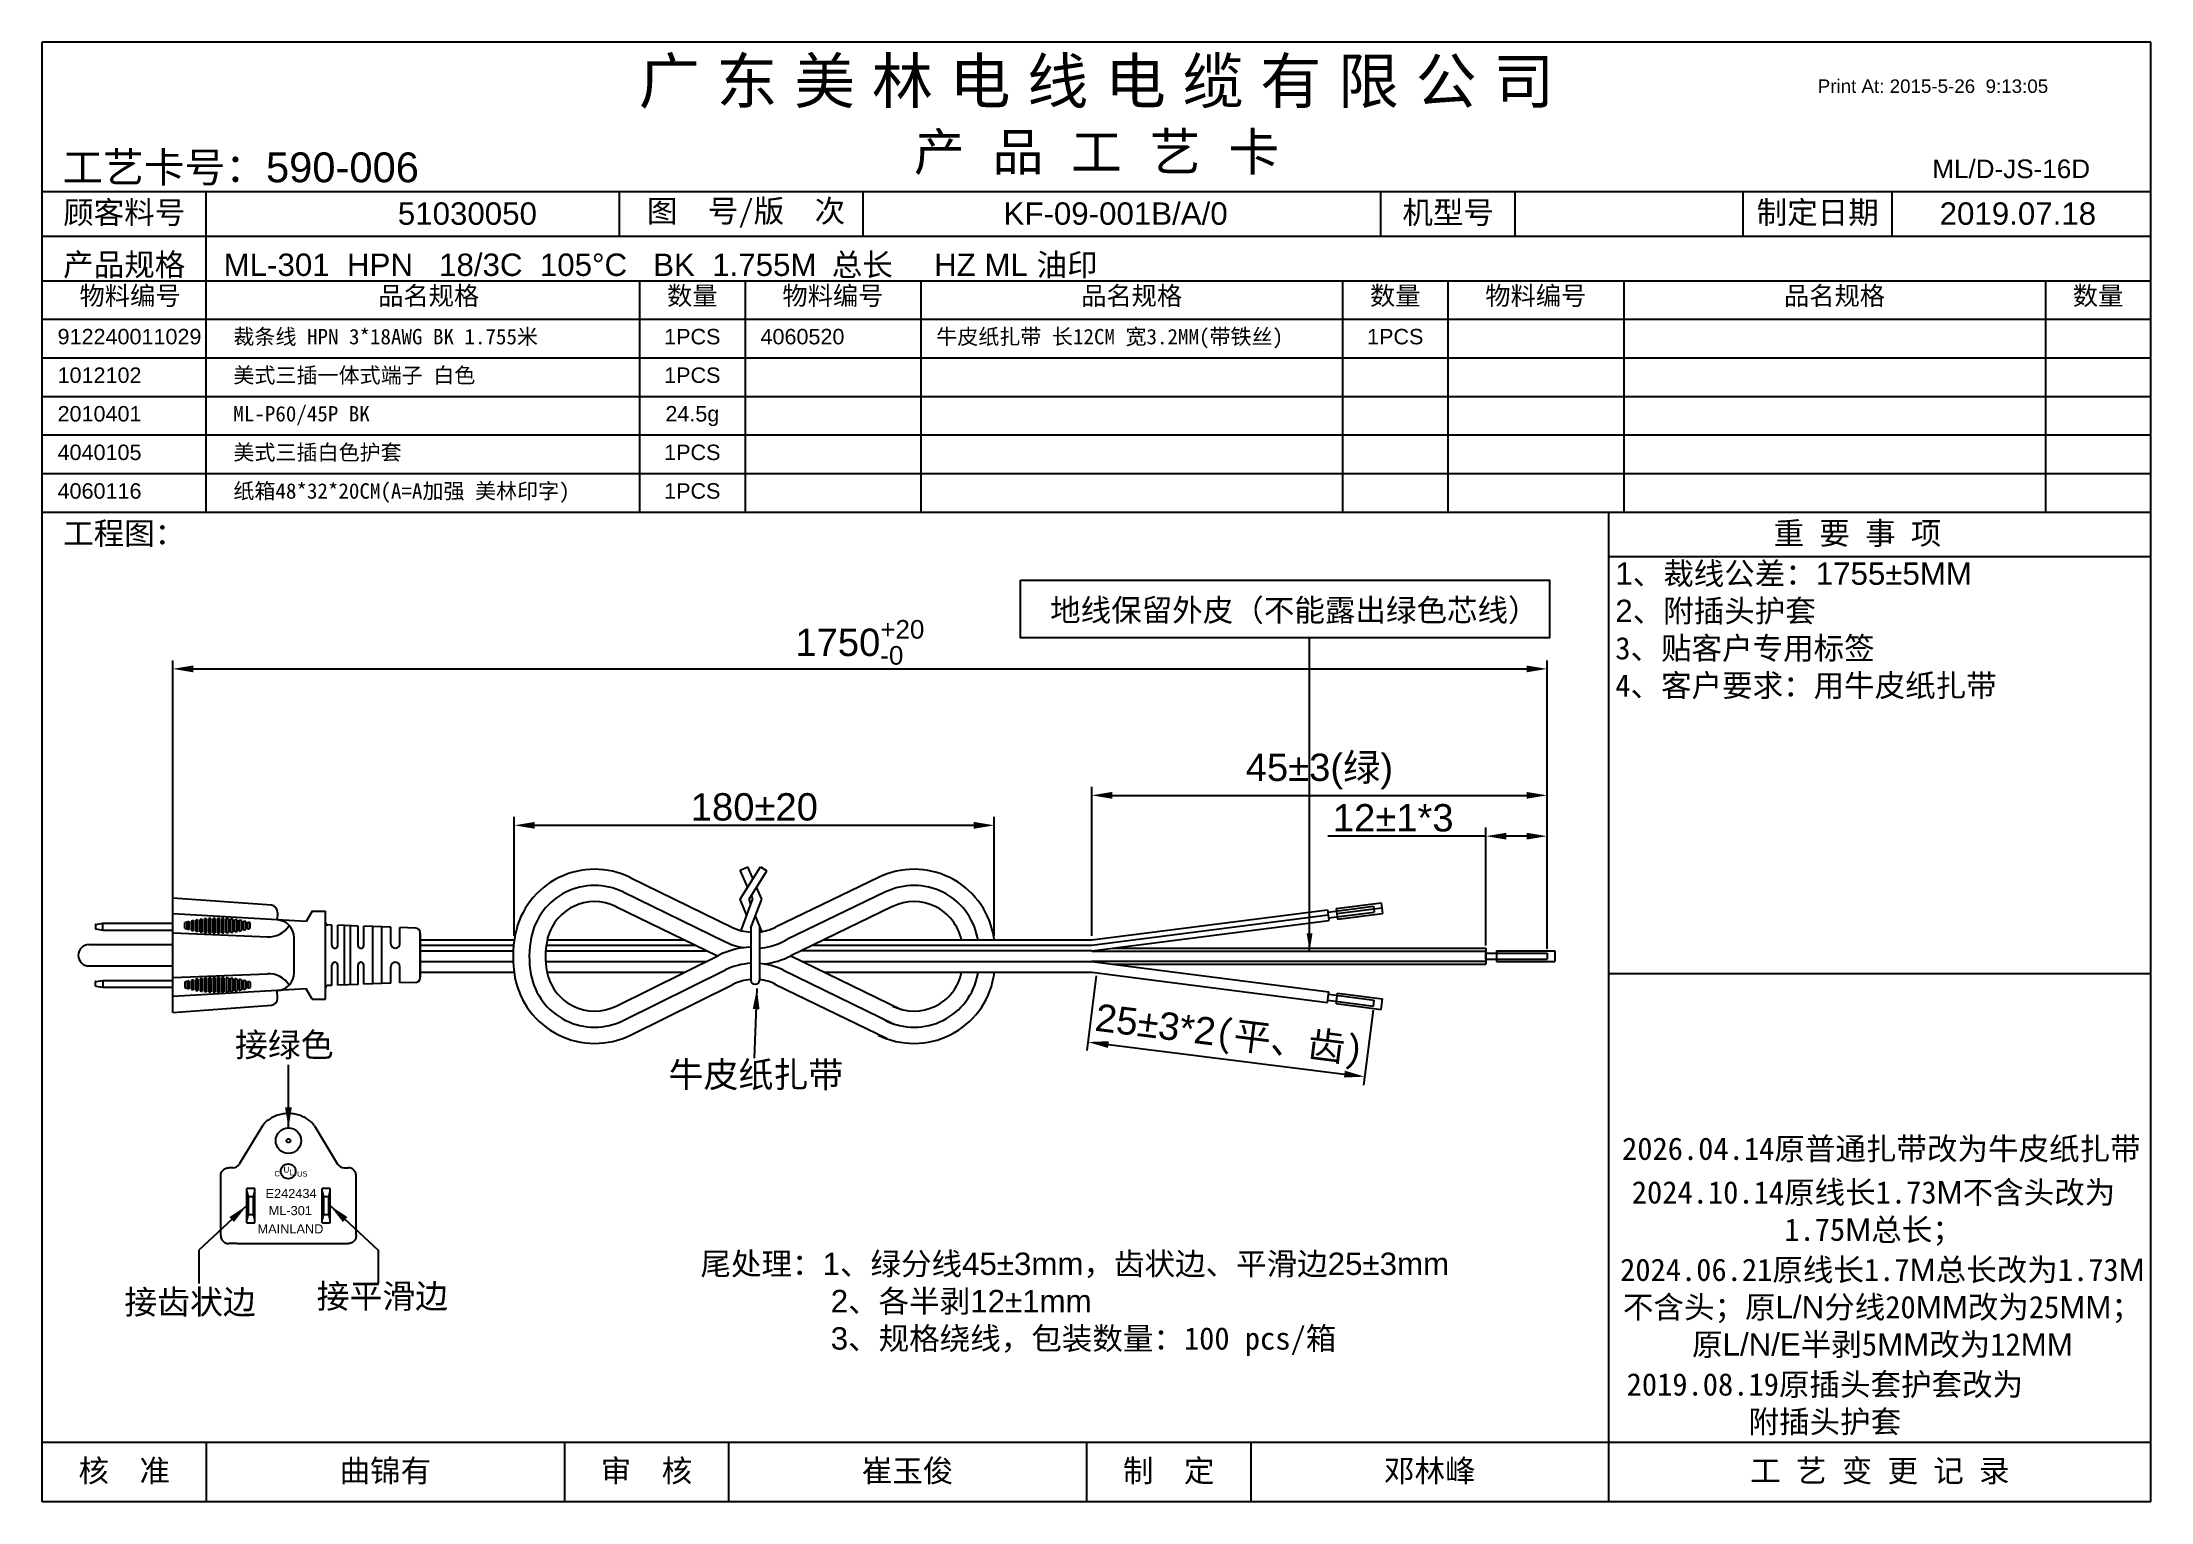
# Paper-space layout '工艺卡' of a CAD drawing. Header units: millimetres. Extents: x 5 to 288, y 6 to 202.
# The model-space entities are those that its viewports show. They can reach past a viewport. Long polylines and large blocks are cut down to what shows.
import ezdxf

# ---------------------------------------------------------------- set-up
doc = ezdxf.new("R2010")
doc.units = ezdxf.units.MM
doc.header["$PDMODE"] = 3
doc.layers.add('MAIN', color=7, linetype='Continuous')
doc.layers.add('实体', color=7, linetype='Continuous', lineweight=25)
doc.styles.add('CHINA', font='txt.shx', dxfattribs={"bigfont": 'chineset.shx'})
doc.styles.get("Standard").update_dxf_attribs({"font": 'ARIAL.TTF'})
doc.dimstyles.new('mainland', dxfattribs={"dimscale": 0.8, "dimtxt": 4, "dimasz": 3, "dimexe": 1.25, "dimexo": 0.625, "dimtad": 1, "dimdec": 3, "dimzin": 9, "dimdsep": 46, "dimtxsty": 'Standard', "dimcen": 2.5, "dimazin": 0, "dimtfac": 1, "dimtdec": 3, "dimtmove": 0, "dimatfit": 3, "dimfxl": 0, "dimarcsym": 0})

# ---------------------------------------------------------------- blocks, each defined once
blk = doc.blocks.new('*D6')
at = {"color": 0, "lineweight": -2}
for p, q in [((147.74, 172.08), (147.74, 204.85)), ((150.14, 203.85), (306.21, 203.85)), ((308.61, 171.08), (308.61, 204.85))]:
    blk.add_line(p, q, dxfattribs=at)
at = {"color": 0}
for points in [[(150.14, 204.25), (150.14, 203.45), (147.74, 203.85)], [(306.21, 204.25), (306.21, 203.45), (308.61, 203.85)]]:
    blk.add_solid(points, dxfattribs=at)
at = {"layer": 'Defpoints', "color": 0}
for p in [(308.61, 203.85), (147.74, 171.58), (308.61, 170.58)]:
    blk.add_point(p, dxfattribs=at)
at = {"color": 0, "insert": (228.17, 206.96), "char_height": 3.2, "attachment_point": 5}
blk.add_mtext('\\A1;1750{\\H0.68x;\\S+20^ -0;}', dxfattribs=at)
blk = doc.blocks.new('*D7')
at = {"color": 0, "lineweight": -2}
for p, q in [((255.31, 172.62), (255.31, 190.05)), ((257.71, 189.05), (306.21, 189.05)), ((308.61, 171.08), (308.61, 190.05))]:
    blk.add_line(p, q, dxfattribs=at)
at = {"color": 0}
for points in [[(257.71, 189.45), (257.71, 188.65), (255.31, 189.05)], [(306.21, 189.45), (306.21, 188.65), (308.61, 189.05)]]:
    blk.add_solid(points, dxfattribs=at)
at = {"layer": 'Defpoints', "color": 0}
for p in [(308.61, 189.05), (255.31, 172.12), (308.61, 170.58)]:
    blk.add_point(p, dxfattribs=at)
at = {"color": 0, "insert": (281.96, 191.85), "char_height": 3.2, "attachment_point": 5}
blk.add_mtext('45%%P3({\\fSimSun|b0|i0|c134|p54;绿})', dxfattribs=at)
blk = doc.blocks.new('*D8')
at = {"color": 0, "lineweight": -2}
for p, q in [((301.45, 171.47), (301.45, 185.27)), ((308.61, 171.08), (308.61, 185.27)), ((301.45, 184.27), (282.93, 184.27)), ((306.21, 184.27), (303.85, 184.27))]:
    blk.add_line(p, q, dxfattribs=at)
at = {"color": 0}
for points in [[(303.85, 184.67), (303.85, 183.87), (301.45, 184.27)], [(306.21, 184.67), (306.21, 183.87), (308.61, 184.27)]]:
    blk.add_solid(points, dxfattribs=at)
at = {"layer": 'Defpoints', "color": 0}
for p in [(308.61, 184.27), (301.45, 170.97), (308.61, 170.58)]:
    blk.add_point(p, dxfattribs=at)
at = {"color": 0, "insert": (290.6, 186.4), "char_height": 3.2, "attachment_point": 5}
blk.add_mtext('12%%P1*3', dxfattribs=at)
blk = doc.blocks.new('*D9')
at = {"color": 0, "lineweight": -2}
for p, q in [((187.72, 172.62), (187.72, 186.54)), ((190.12, 185.54), (241.51, 185.54)), ((243.91, 172.62), (243.91, 186.54))]:
    blk.add_line(p, q, dxfattribs=at)
at = {"color": 0}
for points in [[(190.12, 185.94), (190.12, 185.14), (187.72, 185.54)], [(241.51, 185.94), (241.51, 185.14), (243.91, 185.54)]]:
    blk.add_solid(points, dxfattribs=at)
at = {"layer": 'Defpoints', "color": 0}
for p in [(243.91, 185.54), (187.72, 172.12), (243.91, 172.12)]:
    blk.add_point(p, dxfattribs=at)
at = {"color": 0, "insert": (215.82, 187.68), "char_height": 3.2, "attachment_point": 5}
blk.add_mtext('180%%P20', dxfattribs=at)
blk = doc.blocks.new('*D11')
at = {"color": 0, "lineweight": -2}
for p, q in [((255.85, 167.94), (254.75, 159.18)), ((288.24, 163.89), (287.14, 155.13)), ((257.26, 159.87), (284.89, 156.42))]:
    blk.add_line(p, q, dxfattribs=at)
at = {"color": 0}
for points in [[(257.31, 160.27), (257.21, 159.48), (254.87, 160.17)], [(284.94, 156.82), (284.84, 156.02), (287.27, 156.12)]]:
    blk.add_solid(points, dxfattribs=at)
at = {"layer": 'Defpoints', "color": 0}
for p in [(255.91, 168.44), (288.3, 164.39), (287.27, 156.12)]:
    blk.add_point(p, dxfattribs=at)
at = {"color": 0, "insert": (271.39, 160.72), "char_height": 3.2, "attachment_point": 5, "rotation": 352.8757}
blk.add_mtext('25%%P3*2{\\fSimSun|b0|i0|c134|p54;(平、齿)}', dxfattribs=at)

msp = doc.modelspace()

# ---------------------------------------------------------------- linework, layer by layer
at = {"color": 7}
for p, q in [((214.1575, 180.2854), (215.0606, 180.671)), ((216.5529, 180.671), (217.2856, 180.2134))]:
    msp.add_line(p, q, dxfattribs=at)
at = {"color": 7, "linetype": 'Continuous'}
for p, q in [((215.0492, 178.2768), (214.1575, 180.2854)), ((214.1728, 176.8815), (216.5529, 180.671)), ((215.6645, 179.2566), (215.0606, 180.671)), ((215.2046, 176.8815), (217.2856, 180.2134)), ((216.6787, 176.8815), (216.0801, 178.2833)), ((214.935, 174.9706), (214.1728, 176.8815)), ((214.2969, 173.2133), (215.6469, 176.9306)), ((215.4244, 176.3181), (215.2046, 176.8815)), ((215.4121, 173.5259), (216.6787, 176.8815)), ((215.6469, 176.9306), (215.4759, 177.3157)), ((216.6827, 173.0929), (215.9539, 174.9611)), ((216.4157, 173.7773), (216.4157, 167.4288))]:
    msp.add_line(p, q, dxfattribs=at)
for p, q in [((200.4491, 177.737), (212.4491, 171.8898)), ((201.2793, 179.4408), (213.2793, 173.5937)), ((230.3612, 179.4437), (218.2885, 173.6074)), ((231.1855, 177.737), (219.6424, 172.1624)), ((147.7392, 163.6452), (147.7392, 177.0183)), ((159.2836, 176.1796), (147.7392, 177.0183)), ((160.0149, 175.3468), (159.965, 174.4757)), ((164.0607, 175.4914), (163.3763, 174.2805)), ((164.0607, 175.4914), (165.6402, 175.4914)), ((165.6402, 165.172), (165.6402, 175.4914)), ((199.6189, 176.0332), (211.4914, 170.2481)), ((232.0097, 176.0303), (220.0914, 170.2744)), ((255.3084, 172.118), (282.8962, 175.6575)), ((282.8962, 175.6575), (283.0556, 174.4155)), ((282.9318, 175.38), (288.3011, 176.0689)), ((283.02, 174.6929), (288.3892, 175.3818)), ((283.9345, 175.7907), (289.1787, 176.4635)), ((283.9345, 175.7907), (284.0938, 174.5487)), ((284.0087, 175.2123), (289.2529, 175.8852)), ((288.3011, 176.0689), (288.3892, 175.3818)), ((289.1787, 176.4635), (289.338, 175.2215)), ((138.6834, 173.8928), (138.6834, 173.4572)), ((138.7284, 173.9449), (139.5785, 174.0699)), ((138.7284, 173.4051), (139.5785, 173.2801)), ((139.5785, 174.0699), (147.7392, 174.0699)), ((139.5785, 173.2801), (139.5785, 174.0699)), ((139.5785, 173.2801), (147.7392, 173.2801)), ((163.3763, 174.2805), (147.7392, 175.1755)), ((147.7392, 172.9366), (158.8878, 172.4945)), ((166.3773, 173.8593), (165.8941, 173.8765)), ((166.3773, 171.49), (166.3773, 173.8593)), ((169.431, 173.7502), (167.0618, 173.8348)), ((167.0618, 171.49), (167.0618, 173.8348)), ((167.8515, 166.8568), (167.8515, 173.8066)), ((168.536, 166.8813), (168.536, 173.7822)), ((169.431, 171.49), (169.431, 173.7502)), ((173.2745, 173.613), (170.1155, 173.7258)), ((170.1155, 171.49), (170.1155, 173.7258)), ((171.1685, 166.9753), (171.1685, 173.6882)), ((172.2215, 167.0129), (172.2215, 173.6506)), ((173.2745, 171.6743), (173.2745, 173.613)), ((176.189, 173.5089), (174.3275, 173.5753)), ((174.3275, 171.6743), (174.3275, 173.5753)), ((176.6967, 167.6808), (176.6967, 172.9827)), ((255.3084, 171.5301), (282.9704, 175.0791)), ((255.3084, 170.8555), (283.0556, 174.4155)), ((284.0938, 174.5487), (289.338, 175.2215)), ((137.9331, 171.5822), (147.7392, 171.5822)), ((161.9547, 168.2905), (161.9547, 172.3729)), ((176.6967, 168.5455), (176.6967, 172.118)), ((176.6967, 172.118), (187.7204, 172.118)), ((176.6967, 171.5301), (187.6468, 171.5301)), ((176.6967, 170.8555), (187.595, 170.8555)), ((191.3926, 170.8555), (210.2448, 170.8555)), ((191.4654, 171.5301), (192.8762, 171.5301)), ((191.4654, 171.5301), (208.8604, 171.5301)), ((191.5695, 172.118), (207.6539, 172.118)), ((195.904, 171.5301), (208.8604, 171.5301)), ((199.6379, 164.3898), (211.6185, 170.3109)), ((219.1289, 171.9086), (219.6424, 172.1624)), ((222.6915, 171.5301), (255.3084, 171.5301)), ((222.6915, 171.5301), (235.1371, 171.5301)), ((223.9088, 172.118), (255.3084, 172.118)), ((255.3084, 170.8267), (301.4453, 170.8267)), ((257.7616, 171.1703), (301.4453, 171.1703)), ((301.4453, 171.1703), (301.4453, 169.2886)), ((301.4453, 170.8267), (301.4453, 169.6322)), ((301.4453, 170.5758), (308.6059, 170.5758)), ((301.4453, 169.8831), (301.4453, 170.5758)), ((302.6846, 170.8555), (302.6846, 169.6033)), ((302.6846, 170.8555), (309.5265, 170.8555)), ((308.6059, 170.5758), (308.6059, 169.8831)), ((309.5265, 170.8555), (309.5265, 169.6033)), ((137.9331, 169.0813), (147.7392, 169.0813)), ((147.7392, 167.7269), (158.8878, 168.1689)), ((166.3773, 166.8042), (166.3773, 169.1734)), ((167.0618, 166.8286), (167.0618, 169.1734)), ((169.431, 166.9132), (169.431, 169.1734)), ((170.1155, 166.9377), (170.1155, 169.1734)), ((173.2745, 167.0505), (173.2745, 168.9892)), ((174.3275, 167.0881), (174.3275, 168.9892)), ((176.6967, 169.5931), (187.5908, 169.5931)), ((187.7075, 168.3306), (176.6967, 168.3306)), ((191.3867, 169.5931), (210.166, 169.5931)), ((207.6116, 168.3306), (191.5515, 168.3306)), ((200.4776, 162.6907), (212.4583, 168.6118)), ((219.1381, 168.6305), (232.1856, 162.273)), ((220.0914, 170.2744), (233.0158, 163.9768)), ((221.4897, 169.5931), (255.3084, 169.5931)), ((255.3084, 168.3306), (224.0806, 168.3306)), ((255.3084, 169.6322), (301.4453, 169.6322)), ((255.3084, 169.6033), (283.0556, 166.0434)), ((255.3084, 168.3409), (282.8962, 164.8014)), ((257.7616, 169.2886), (301.4453, 169.2886)), ((301.4453, 169.8831), (308.6059, 169.8831)), ((302.6846, 169.6033), (309.5265, 169.6033)), ((138.6834, 166.7707), (138.6834, 167.2062)), ((138.7284, 167.2583), (139.5785, 167.3833)), ((138.7284, 166.7186), (139.5785, 166.5936)), ((139.5785, 167.3833), (147.7392, 167.3833)), ((139.5785, 167.3833), (139.5785, 166.5936)), ((139.5785, 166.5936), (147.7392, 166.5936)), ((163.3763, 166.383), (147.7392, 165.4879)), ((160.0149, 165.3167), (159.965, 166.1877)), ((164.0607, 165.172), (163.3763, 166.383)), ((166.3773, 166.8042), (165.8941, 166.7869)), ((169.431, 166.9132), (167.0618, 166.8286)), ((173.2745, 167.0505), (170.1155, 166.9377)), ((176.189, 167.1546), (174.3275, 167.0881)), ((201.3174, 160.9916), (213.298, 166.9127)), ((218.3079, 166.9267), (231.3554, 160.5691)), ((282.8962, 164.8014), (283.0556, 166.0434)), ((283.02, 165.7659), (288.3892, 165.0771)), ((283.9345, 164.6682), (284.0938, 165.9102)), ((284.0938, 165.9102), (289.338, 165.2374)), ((147.7392, 163.6452), (159.2836, 164.4839)), ((164.0607, 165.172), (165.6402, 165.172)), ((282.9318, 165.0789), (288.3011, 164.39)), ((283.9345, 164.6682), (289.1787, 163.9953)), ((288.3011, 164.39), (288.3892, 165.0771)), ((289.1787, 163.9953), (289.338, 165.2374)), ((158.2545, 150.3735), (155.5262, 145.8843)), ((164.3168, 150.3735), (167.0452, 145.8843)), ((153.3603, 137.5268), (153.3603, 144.5168)), ((154.7665, 145.4614), (154.3134, 145.4653)), ((167.8049, 145.4614), (168.258, 145.4653)), ((169.211, 137.5268), (169.211, 144.5168)), ((157.3574, 143.0176), (156.407, 143.0176)), ((156.407, 139.0259), (156.407, 143.0176)), ((156.407, 142.7008), (156.5654, 142.0672)), ((156.5654, 142.0672), (156.5654, 139.9763)), ((157.199, 142.0672), (156.5654, 142.0672)), ((157.199, 142.0672), (157.3574, 142.7008)), ((157.199, 139.9763), (157.199, 142.0672)), ((157.3574, 139.0259), (157.3574, 143.0176)), ((165.214, 139.0259), (165.214, 143.0176)), ((166.1644, 143.0176), (165.214, 143.0176)), ((165.214, 142.7008), (165.3724, 142.0672)), ((165.3724, 142.0672), (165.3724, 139.9763)), ((166.006, 142.0672), (165.3724, 142.0672)), ((166.006, 142.0672), (166.1644, 142.7008)), ((166.006, 139.9763), (166.006, 142.0672)), ((166.1644, 139.0259), (166.1644, 143.0176)), ((156.5654, 139.9763), (156.407, 139.3427)), ((156.407, 139.0259), (157.3574, 139.0259)), ((156.5654, 139.9763), (157.199, 139.9763)), ((157.3574, 139.3427), (157.199, 139.9763)), ((165.3724, 139.9763), (165.214, 139.3427)), ((165.214, 139.0259), (166.1644, 139.0259)), ((165.3724, 139.9763), (166.006, 139.9763)), ((166.1644, 139.3427), (166.006, 139.9763)), ((155.2665, 136.5866), (154.3134, 136.5782)), ((155.2665, 136.5866), (167.3049, 136.5866)), ((167.3049, 136.5866), (168.258, 136.5782))]:
    msp.add_line(p, q)
at = {"extrusion": (-5.67718e-17, -0.927184, 0.374607)}
for p, q in [((149.1608, 173.4826, -0.7811), (149.1608, 174.1138, 0.7811)), ((149.4152, 173.4038, -0.9762), (149.4152, 174.1926, 0.9762)), ((149.6697, 173.3335, -1.1502), (149.6697, 174.2629, 1.1502)), ((149.9242, 173.2708, -1.3053), (149.9242, 174.3256, 1.3053)), ((150.1787, 173.215, -1.4435), (150.1787, 174.3814, 1.4435)), ((150.4331, 173.1654, -1.5663), (150.4331, 174.431, 1.5663)), ((150.6876, 173.1216, -1.6747), (150.6876, 174.4748, 1.6747)), ((150.9421, 173.0832, -1.7697), (150.9421, 174.5132, 1.7697)), ((151.1966, 173.0499, -1.8521), (151.1966, 174.5465, 1.8521)), ((151.451, 173.0215, -1.9225), (151.451, 174.5749, 1.9225)), ((151.7055, 172.9977, -1.9812), (151.7055, 174.5987, 1.9812)), ((151.96, 172.9785, -2.0288), (151.96, 174.6179, 2.0288)), ((152.2145, 172.9637, -2.0656), (152.2145, 174.6327, 2.0656)), ((152.4689, 172.9531, -2.0917), (152.4689, 174.6433, 2.0917)), ((152.7234, 172.9468, -2.1072), (152.7234, 174.6496, 2.1072)), ((152.9779, 172.9447, -2.1124), (152.9779, 174.6517, 2.1124)), ((153.2324, 172.9468, -2.1072), (153.2324, 174.6496, 2.1072)), ((153.4868, 172.9531, -2.0917), (153.4868, 174.6433, 2.0917)), ((153.7413, 172.9637, -2.0656), (153.7413, 174.6327, 2.0656)), ((153.9958, 172.9785, -2.0288), (153.9958, 174.6179, 2.0288)), ((154.2503, 172.9977, -1.9812), (154.2503, 174.5987, 1.9812)), ((154.5047, 173.0215, -1.9225), (154.5047, 174.5749, 1.9225)), ((154.7592, 173.0499, -1.8521), (154.7592, 174.5465, 1.8521)), ((155.0137, 173.0832, -1.7697), (155.0137, 174.5132, 1.7697)), ((155.2682, 173.1216, -1.6747), (155.2682, 174.4748, 1.6747)), ((155.5226, 173.1654, -1.5663), (155.5226, 174.431, 1.5663)), ((155.7771, 173.215, -1.4435), (155.7771, 174.3814, 1.4435)), ((156.0316, 173.2708, -1.3053), (156.0316, 174.3256, 1.3053)), ((156.2861, 173.3335, -1.1502), (156.2861, 174.2629, 1.1502)), ((156.5405, 173.4038, -0.9762), (156.5405, 174.1926, 0.9762)), ((156.795, 173.4826, -0.7811), (156.795, 174.1138, 0.7811))]:
    msp.add_line(p, q, dxfattribs=at)
at = {"extrusion": (5.67718e-17, 0.927184, 0.374607)}
for p, q in [((149.1608, 167.1808, -0.7811), (149.1608, 166.5497, 0.7811)), ((149.4152, 167.2597, -0.9762), (149.4152, 166.4708, 0.9762)), ((149.6697, 167.33, -1.1502), (149.6697, 166.4006, 1.1502)), ((149.9242, 167.3926, -1.3053), (149.9242, 166.3379, 1.3053)), ((150.1787, 167.4485, -1.4435), (150.1787, 166.282, 1.4435)), ((150.4331, 167.4981, -1.5663), (150.4331, 166.2324, 1.5663)), ((150.6876, 167.5419, -1.6747), (150.6876, 166.1886, 1.6747)), ((150.9421, 167.5803, -1.7697), (150.9421, 166.1502, 1.7697)), ((151.1966, 167.6136, -1.8521), (151.1966, 166.117, 1.8521)), ((151.451, 167.642, -1.9225), (151.451, 166.0885, 1.9225)), ((151.7055, 167.6657, -1.9812), (151.7055, 166.0648, 1.9812)), ((151.96, 167.685, -2.0288), (151.96, 166.0456, 2.0288)), ((152.2145, 167.6998, -2.0656), (152.2145, 166.0307, 2.0656)), ((152.4689, 167.7103, -2.0917), (152.4689, 166.0202, 2.0917)), ((152.7234, 167.7166, -2.1072), (152.7234, 166.0139, 2.1072)), ((152.9779, 167.7187, -2.1124), (152.9779, 166.0118, 2.1124)), ((153.2324, 167.7166, -2.1072), (153.2324, 166.0139, 2.1072)), ((153.4868, 167.7103, -2.0917), (153.4868, 166.0202, 2.0917)), ((153.7413, 167.6998, -2.0656), (153.7413, 166.0307, 2.0656)), ((153.9958, 167.685, -2.0288), (153.9958, 166.0456, 2.0288)), ((154.2503, 167.6657, -1.9812), (154.2503, 166.0648, 1.9812)), ((154.5047, 167.642, -1.9225), (154.5047, 166.0885, 1.9225)), ((154.7592, 167.6136, -1.8521), (154.7592, 166.117, 1.8521)), ((155.0137, 167.5803, -1.7697), (155.0137, 166.1502, 1.7697)), ((155.2682, 167.5419, -1.6747), (155.2682, 166.1886, 1.6747)), ((155.5226, 167.4981, -1.5663), (155.5226, 166.2324, 1.5663)), ((155.7771, 167.4485, -1.4435), (155.7771, 166.282, 1.4435)), ((156.0316, 167.3926, -1.3053), (156.0316, 166.3379, 1.3053)), ((156.2861, 167.33, -1.1502), (156.2861, 166.4006, 1.1502)), ((156.5405, 167.2597, -0.9762), (156.5405, 166.4708, 0.9762)), ((156.795, 167.1808, -0.7811), (156.795, 166.5497, 0.7811))]:
    msp.add_line(p, q, dxfattribs=at)
for points in [[(191.4654, 171.5301), (195.904, 171.5301)], [(255.3084, 170.8555), (221.2947, 170.8555)], [(235.1371, 171.5301), (240.1692, 171.5301)]]:
    msp.add_lwpolyline(points)
for centre, radius in [((161.2857, 148.625), 1.489), ((161.2857, 148.625), 0.2218), ((161.2553, 145.0417), 0.8692)]:
    msp.add_circle(centre, radius)
for centre, radius, start, end in [((197.1282, 170.9217), 9.4766, 64.02177, 168.635515), ((234.5063, 170.9217), 9.4766, 11.364485, 115.97823), ((197.1282, 170.9217), 7.5813, 64.02177, 168.635515), ((234.5063, 170.9217), 7.5813, 11.364485, 115.97823), ((159.2264, 175.3919), 0.7898, 356.724018, 85.844786), ((197.1282, 170.9217), 5.686, 64.02177, 168.635515), ((234.5063, 170.9217), 5.686, 12.145474, 115.97823), ((138.7361, 173.8928), 0.0527, 98.365886, 180), ((138.7361, 173.4572), 0.0527, 180, 261.634114), ((158.9648, 175.3565), 2.863, 266.999568, 327.517188), ((159.8487, 172.3729), 2.106, 0, 86.724018), ((165.9035, 174.1396), 0.2632, 180, 267.954592), ((176.1702, 172.9827), 0.5265, 0, 87.954592), ((200.8199, 170.1797), 13.2421, 168.635515, 190.596925), ((215.7699, 178.7051), 5.686, 244.02177, 266.392579), ((215.7699, 178.7051), 5.686, 276.521868, 296.299652), ((230.8147, 170.1797), 13.2421, 8.416788, 11.364485), ((137.9331, 170.3317), 1.2504, 90, 270), ((166.7195, 171.49), 0.3422, 180, 0), ((169.7732, 171.49), 0.3422, 180, 0), ((173.801, 171.6743), 0.5265, 180, 0), ((200.8199, 170.1797), 11.3468, 168.635515, 190.596925), ((200.8199, 170.1797), 9.4515, 168.635515, 190.596925), ((215.8173, 161.8152), 9.4766, 92.450201, 116.299652), ((215.7699, 178.7051), 7.5813, 244.02177, 261.157525), ((215.7699, 178.7051), 7.5813, 274.660359, 296.299652), ((230.8147, 170.1797), 11.3468, 9.835642, 11.364485), ((158.9648, 165.307), 2.863, 32.482812, 93.000432), ((159.8487, 168.2905), 2.106, 273.275982, 0), ((166.7195, 169.1734), 0.3422, 0, 180), ((169.7732, 169.1734), 0.3422, 0, 180), ((173.801, 168.9892), 0.5265, 0, 180), ((197.1186, 169.4872), 7.5813, 190.596925, 296.299652), ((197.1186, 169.4872), 5.686, 190.596925, 296.299652), ((215.8173, 161.8152), 7.5813, 93.063277, 116.299652), ((215.8173, 161.8152), 7.5813, 64.02177, 85.698778), ((215.7699, 178.7051), 9.4766, 277.352526, 297.151873), ((234.5159, 169.4872), 7.5813, 243.700348, 349.403075), ((234.5159, 169.4872), 5.686, 243.700348, 348.262897), ((230.8147, 170.1797), 11.3468, 349.403075, 350.621026), ((230.8147, 170.1797), 13.2421, 349.403075, 351.973036), ((138.7361, 167.2062), 0.0527, 98.365886, 180), ((138.7361, 166.7707), 0.0527, 180, 261.634114), ((165.9035, 166.5238), 0.2632, 92.045408, 180), ((176.1702, 167.6808), 0.5265, 272.045408, 0), ((197.1186, 169.4872), 9.4766, 190.596925, 296.299652), ((215.8173, 161.8152), 5.686, 94.085886, 116.299652), ((215.8173, 161.8152), 5.686, 64.02177, 83.958402), ((234.5159, 169.4872), 9.4766, 243.700348, 349.403075), ((159.2264, 165.2716), 0.7898, 274.155214, 3.275982), ((154.7742, 146.3413), 0.88, 269.498559, 328.710324), ((167.7972, 146.3413), 0.88, 211.289676, 270.501441)]:
    msp.add_arc(centre, radius, start, end)
at = {"extrusion": (-5.67718e-17, -0.927184, 0.374607)}
for centre, start, end in [((152.9779, 61.5928, -161.1429), 124.834794, 131.230577), ((152.9779, 68.6191, -161.1429), 228.769423, 235.165206), ((152.9779, 61.5928, -161.1429), 118.903335, 121.821369), ((152.9779, 68.6191, -161.1429), 238.178631, 241.096665), ((152.9779, 61.5928, -161.1429), 113.294326, 116.065218), ((152.9779, 68.6191, -161.1429), 243.934782, 246.705674), ((152.9779, 61.5928, -161.1429), 107.913195, 110.580017), ((152.9779, 68.6191, -161.1429), 249.419983, 252.086805), ((152.9779, 61.5928, -161.1429), 102.691235, 105.285941), ((152.9779, 68.6191, -161.1429), 254.714059, 257.308765), ((152.9779, 61.5928, -161.1429), 97.574671, 100.122747), ((152.9779, 68.6191, -161.1429), 259.877253, 262.425329), ((152.9779, 61.5928, -161.1429), 92.518353, 95.041587), ((152.9779, 68.6191, -161.1429), 264.958413, 267.481647), ((152.9779, 61.5928, -161.1429), 87.481647, 90), ((152.9779, 68.6191, -161.1429), 270, 272.518353), ((152.9779, 61.5928, -161.1429), 82.425329, 84.958413), ((152.9779, 68.6191, -161.1429), 275.041587, 277.574671), ((152.9779, 61.5928, -161.1429), 77.308765, 79.877253), ((152.9779, 68.6191, -161.1429), 280.122747, 282.691235), ((152.9779, 61.5928, -161.1429), 72.086805, 74.714059), ((152.9779, 68.6191, -161.1429), 285.285941, 287.913195), ((152.9779, 61.5928, -161.1429), 66.705674, 69.419983), ((152.9779, 68.6191, -161.1429), 290.580017, 293.294326), ((152.9779, 61.5928, -161.1429), 61.096665, 63.934782), ((152.9779, 68.6191, -161.1429), 296.065218, 298.903335), ((152.9779, 61.5928, -161.1429), 55.165206, 58.178631), ((152.9779, 68.6191, -161.1429), 301.821369, 304.834794), ((152.9779, 61.5928, -161.1429), 48.769423, 52.03707), ((152.9779, 68.6191, -161.1429), 307.96293, 311.230577)]:
    msp.add_arc(centre, 5.7915, start, end, dxfattribs=at)
at = {"extrusion": (5.67718e-17, 0.927184, 0.374607)}
for centre, start, end in [((-152.9779, -58.9957, 154.7148), 304.834794, 311.230577), ((-152.9779, -66.022, 154.7148), 48.769423, 55.165206), ((-152.9779, -58.9957, 154.7148), 298.903335, 301.821369), ((-152.9779, -66.022, 154.7148), 58.178631, 61.096665), ((-152.9779, -58.9957, 154.7148), 293.294326, 296.065218), ((-152.9779, -66.022, 154.7148), 63.934782, 66.705674), ((-152.9779, -58.9957, 154.7148), 287.913195, 290.580017), ((-152.9779, -66.022, 154.7148), 69.419983, 72.086805), ((-152.9779, -58.9957, 154.7148), 282.691235, 285.285941), ((-152.9779, -66.022, 154.7148), 74.714059, 77.308765), ((-152.9779, -58.9957, 154.7148), 277.574671, 280.122747), ((-152.9779, -66.022, 154.7148), 79.877253, 82.425329), ((-152.9779, -58.9957, 154.7148), 272.518353, 275.041587), ((-152.9779, -66.022, 154.7148), 84.958413, 87.481647), ((-152.9779, -58.9957, 154.7148), 267.481647, 270), ((-152.9779, -66.022, 154.7148), 90, 92.518353), ((-152.9779, -58.9957, 154.7148), 262.425329, 264.958413), ((-152.9779, -66.022, 154.7148), 95.041587, 97.574671), ((-152.9779, -58.9957, 154.7148), 257.308765, 259.877253), ((-152.9779, -66.022, 154.7148), 100.122747, 102.691235), ((-152.9779, -58.9957, 154.7148), 252.086805, 254.714059), ((-152.9779, -66.022, 154.7148), 105.285941, 107.913195), ((-152.9779, -58.9957, 154.7148), 246.705674, 249.419983), ((-152.9779, -66.022, 154.7148), 110.580017, 113.294326), ((-152.9779, -58.9957, 154.7148), 241.096665, 243.934782), ((-152.9779, -66.022, 154.7148), 116.065218, 118.903335), ((-152.9779, -58.9957, 154.7148), 235.165206, 238.178631), ((-152.9779, -66.022, 154.7148), 121.821369, 124.834794), ((-152.9779, -58.9957, 154.7148), 228.769423, 232.03707), ((-152.9779, -66.022, 154.7148), 127.96293, 131.230577)]:
    msp.add_arc(centre, 5.7915, start, end, dxfattribs=at)
for points, start_tangent, end_tangent in [([(158.6511, 150.8374), (158.5029, 150.6976), (158.3697, 150.5419), (158.2545, 150.3735)], (-0.76344225, -0.64587609), (-0.51936514, -0.85455243)), ([(163.9203, 150.8374), (163.4045, 151.2089), (162.8367, 151.4961), (162.2315, 151.6915), (161.6035, 151.7903), (160.9678, 151.7903), (160.3397, 151.6914), (159.7346, 151.4961), (159.1669, 151.2089), (158.6511, 150.8374)], (-0.76344225, 0.64587609), (-0.76344225, -0.64587609)), ([(164.3168, 150.3735), (164.2017, 150.5419), (164.0685, 150.6976), (163.9203, 150.8374)], (-0.51936514, 0.85455243), (-0.76344225, 0.64587609)), ([(153.3603, 144.5168), (153.3845, 144.7304), (153.4553, 144.9324), (153.5691, 145.1126), (153.7199, 145.2623), (153.9003, 145.3744), (154.1014, 145.4432), (154.3134, 145.4653)], (0, 1), (0.9999617, -0.00875168)), ([(169.211, 144.5168), (169.1869, 144.7304), (169.116, 144.9324), (169.0023, 145.1126), (168.8515, 145.2623), (168.6711, 145.3744), (168.47, 145.4432), (168.258, 145.4653)], (0, 1), (-0.9999617, -0.00875168)), ([(153.3603, 137.5268), (153.3845, 137.3131), (153.4553, 137.1112), (153.5691, 136.931), (153.7199, 136.7812), (153.9003, 136.6692), (154.1014, 136.6004), (154.3134, 136.5782)], (0, -1), (0.9999617, 0.00875168)), ([(169.211, 137.5268), (169.1869, 137.3131), (169.116, 137.1112), (169.0023, 136.931), (168.8515, 136.7812), (168.6711, 136.6692), (168.47, 136.6004), (168.258, 136.5782)], (0, -1), (-0.9999617, 0.00875168))]:
    msp.add_spline(points, degree=3, dxfattribs=dict(start_tangent=start_tangent, end_tangent=end_tangent))
at = {"layer": 'MAIN'}
msp.add_arc((215.9139, 167.4288), 0.5018, 180, 0, dxfattribs=at)
at = {"layer": '实体'}
for p, q in [((176.6967, 172.8949), (176.6967, 167.7685)), ((176.6967, 172.8862), (176.6967, 167.7773)), ((215.4121, 173.5259), (215.4121, 167.4288))]:
    msp.add_line(p, q, dxfattribs=at)

# ---------------------------------------------------------------- texts
at = {"attachment_point": 1}
for s, insert, char_height, width in [('{\\fSimSun|b0|i0|c134|p54;接绿色}', (155.0344, 161.2651), 2.8182, 15.646671), ('{\\fSimSun|b0|i0|c134|p54;牛皮纸扎带}', (205.7769, 157.8655), 3, 26.891297), ('{\\fSimSun|b0|i0|c134|p54;接齿状边}', (142.0775, 131.149), 2.8182, 23.153973), ('{\\fSimSun|b0|i0|c134|p54;接平滑边}', (164.5874, 131.8339), 2.8182, 28.253573)]:
    msp.add_mtext(s, dxfattribs=dict(at, insert=insert, char_height=char_height, width=width))
at = {"attachment_point": 1, "style": 'CHINA'}
for s, insert, char_height, width in [('{\\fArial|b0|i0|c0|p34;C}', (159.6495, 145.0688), 0.628256, 6.916211), ('{\\fArial|b0|i0|c0|p34;U}', (160.7004, 145.5752), 0.686798, 7.560683), ('{\\fArial|b0|i0|c0|p34;L}', (161.4272, 145.2613), 0.686798, 7.560683), ('{\\fArial|b0|i0|c0|p34;US}', (162.2966, 145.0495), 0.628256, 6.916211), ('{\\fArial|b0|i0|c0|p34;E242434}', (158.6007, 142.9762), 1.069147, 7.101378), ('{\\fArial|b0|i0|c0|p34;ML-301}', (158.9697, 140.9764), 1.069147, 7.101378), ('{\\fArial|b0|i0|c0|p34;MAINLAND}', (157.6615, 138.8315), 1.069147, 7.101378)]:
    msp.add_mtext(s, dxfattribs=dict(at, insert=insert, char_height=char_height, width=width))

# ---------------------------------------------------------------- dimensions: what is measured, and where the dimension line sits
for base, p1, text, picture, middle in [((308.6059, 203.8458), (147.7392, 171.5822), '\\A1;1750{\\H0.68x;\\S+20^ -0;}', '*D6', (228.1725, 203.8458)), ((308.6059, 189.0521), (255.3084, 172.118), '45%%P3({\\fSimSun|b0|i0|c134|p54;绿})', '*D7', (281.9571, 189.0521)), ((308.6059, 184.2695), (301.4453, 170.9703), '12%%P1*3', '*D8', (290.5999, 184.2695))]:
    dim = msp.add_linear_dim(base=base, p1=p1, p2=(308.6059, 170.5758), text=text, dimstyle='mainland')
    dim.commit()
    dim.dimension.update_dxf_attribs({"geometry": picture, "text_midpoint": middle, "dimtype": 160})
dim = msp.add_linear_dim(base=(243.9142, 185.5413), p1=(187.7204, 172.118), p2=(243.9142, 172.118), text='180%%P20', dimstyle='mainland')
dim.commit()
dim.dimension.update_dxf_attribs({"geometry": '*D9', "text_midpoint": (215.8173, 187.6751)})
dim = msp.add_linear_dim(base=(287.2677, 156.1217), p1=(255.9083, 168.4387), p2=(288.3011, 164.39), angle=352.875716, text='25%%P3*2{\\fSimSun|b0|i0|c134|p54;(平、齿)}', dimstyle='mainland')
dim.commit()
dim.dimension.update_dxf_attribs({"geometry": '*D11', "text_midpoint": (271.0712, 158.1461), "dimtype": 161})

# ---------------------------------------------------------------- leaders
for points in [[(216.1262, 166.4224), (215.7869, 158.2891)], [(161.2857, 150.1139), (161.2857, 157.4854)], [(156.407, 141.0218), (150.7885, 135.8235), (150.7885, 131.9187)], [(166.1644, 141.0218), (171.7829, 135.8235), (171.7829, 131.9187)]]:
    msp.add_leader(points, dimstyle='mainland', override={"dimgap": 0.625, "dimtad": 0})

psp = doc.layouts.new('工艺卡')

# ---------------------------------------------------------------- linework, layer by layer
for p, q in [((287.55, 202.09), (4.9, 202.09)), ((4.9, 6.42), (4.9, 202.09)), ((287.55, 6.42), (287.55, 202.09)), ((4.9, 182.09), (287.55, 182.09)), ((26.9, 139.09), (26.9, 182.09)), ((82.3, 176.09), (82.3, 182.09)), ((114.9, 182.09), (114.9, 176.09)), ((184.36, 176.09), (184.36, 182.09)), ((184.36, 176.09), (184.36, 182.09)), ((202.36, 176.09), (202.36, 182.09)), ((232.9, 176.09), (232.9, 182.09)), ((252.9, 176.09), (252.9, 182.09)), ((4.9, 176.09), (287.55, 176.09)), ((4.9, 170.11), (287.55, 170.11)), ((84.99, 170.11), (84.99, 139.09)), ((99.12, 170.11), (99.12, 139.09)), ((122.67, 170.11), (122.67, 139.09)), ((179.2, 170.11), (179.2, 139.09)), ((193.33, 170.11), (193.33, 139.09)), ((216.89, 170.11), (216.89, 139.09)), ((273.42, 170.11), (273.42, 139.09)), ((4.9, 164.94), (287.55, 164.94)), ((4.9, 159.77), (287.55, 159.77)), ((4.9, 154.6), (287.55, 154.6)), ((4.9, 149.43), (287.55, 149.43)), ((4.9, 144.26), (287.55, 144.26)), ((4.9, 139.09), (287.55, 139.09)), ((4.9, 139.09), (287.55, 139.09)), ((214.9, 6.42), (214.9, 139.09)), ((287.55, 133.09), (214.9, 133.09)), ((214.9, 77.26), (287.55, 77.26)), ((4.9, 14.42), (287.55, 14.42)), ((26.9, 14.42), (26.9, 6.42)), ((74.9, 14.42), (74.9, 6.42)), ((96.9, 14.42), (96.9, 6.42)), ((144.9, 14.42), (144.9, 6.42)), ((166.9, 14.42), (166.9, 6.42)), ((287.55, 6.42), (4.9, 6.42))]:
    psp.add_line(p, q)
at = {"color": 1}
psp.add_lwpolyline([(136.05, 129.97), (206.93, 129.97), (206.93, 122.23), (136.05, 122.23)], close=True, dxfattribs=at)

# ---------------------------------------------------------------- texts
for s, insert, char_height, width, attachment_point in [('{\\fLiSu|b0|i0|c134|p49;广 东 美 林 电 线 电 缆 有 限 公 司\\P\\H0.8333x;产  品  工  艺  卡\\fArial|b0|i0|c0|p34;}', (146.23, 192.09), 6, 282.6452, 5), ('{\\fArial|b0|i0|c0|p34;Print At: 2015-5-26  9:13:05}', (242.9, 197.09), 1.8, 39, 1), ('{\\fSimSun|b0|i0|c134|p54; 工艺卡号：}590-006', (4.9, 185.09), 4, 82, 4), ('{\\fSimSun|b0|i0|c134|p54;    \\H0.9333x;   \\fArial|b0|i0|c0|p34;\\H0.8929x;ML/D-JS-16D}', (244.38, 185.09), 3, 54.6452, 4), ('{\\fSimSun|b0|i0|c134|p54;顾客料号}', (15.9, 179.09), 3, 22, 5), ('{\\fSimSun|b0|i0|c134|p54;图  号/版  次}', (99.25, 179.09), 3, 42.75, 5), ('{\\fSimSun|b0|i0|c134|p54;机型号}', (193.36, 179.09), 3, 18, 5), ('{\\fSimSun|b0|i0|c134|p54;制定日期}', (242.9, 179.09), 3, 20, 5), ('{\\H1.25x;51030050}', (61.9, 179.09), 2.4, 97.1093, 5), ('KF-09-001B/A/0', (148.79, 179.09), 3, 70, 5), ('2019.07.18', (269.73, 179.09), 3, 33.6452, 5), ('{\\fSimSun|b0|i0|c134|p54;产品规格}', (15.9, 172.09), 3, 22, 5), ('  ML-301  HPN   18/3C  105%%dC   BK  1.755M{\\fSimSun|b0|i0|c134|p54; 总长 }   HZ ML {\\fSimSun|b0|i0|c134|p2;油印}', (26.9, 172.09), 3, 260.6452, 4), ('\\F宋体;物料编号', (16.68, 169.34), 2.482, 23.5538, 2), ('\\F宋体;品名规格', (56.72, 169.34), 2.482, 56.529, 2), ('\\F宋体;数量', (92.05, 169.34), 2.482, 14.1323, 2), ('\\F宋体;物料编号', (110.9, 169.34), 2.482, 23.5538, 2), ('\\F宋体;品名规格', (150.94, 169.34), 2.482, 56.529, 2), ('\\F宋体;数量', (186.27, 169.34), 2.482, 14.1323, 2), ('\\F宋体;物料编号', (205.11, 169.34), 2.482, 23.5538, 2), ('\\F宋体;品名规格', (245.15, 169.34), 2.482, 56.529, 2), ('\\F宋体;数量', (280.48, 169.34), 2.482, 14.1323, 2), ('{\\fSimSun|b0|i0|c134|p2;裁条线 HPN 3*18AWG BK 1.755米', (30.53, 163.65), 2.0683, 54.529, 1), ('{\\fSimSun|b0|i0|c134|p2;牛皮纸扎带 长12CM 宽3.2MM(带铁丝)', (124.74, 163.65), 2.0683, 54.529, 1), ('{\\fArial|b0|i0|c0|p34;1PCS}', (92.05, 163.65), 2.0683, 14.1323, 2), ('{\\fArial|b0|i0|c0|p34;4060520}', (101.19, 163.65), 2.0683, 21.5538, 1), ('{\\fArial|b0|i0|c0|p34;1PCS}', (186.27, 163.65), 2.0683, 14.1323, 2), ('{\\fArial|b0|i0|c0|p34;1012102}', (6.97, 158.48), 2.0683, 21.5538, 1), ('{\\fSimSun|b0|i0|c134|p2;美式三插一体式端子 白色', (30.53, 158.48), 2.0683, 54.529, 1), ('{\\fArial|b0|i0|c0|p34;1PCS}', (92.05, 158.48), 2.0683, 14.1323, 2), ('{\\fArial|b0|i0|c0|p34;2010401}', (6.97, 153.31), 2.0683, 21.5538, 1), ('{\\fSimSun|b0|i0|c134|p2;ML-P60/45P BK', (30.53, 153.31), 2.0683, 54.529, 1), ('{\\fArial|b0|i0|c0|p34;24.5g}', (92.05, 153.31), 2.0683, 14.1323, 2), ('{\\fArial|b0|i0|c0|p34;4040105}', (6.97, 148.14), 2.0683, 21.5538, 1), ('{\\fSimSun|b0|i0|c134|p2;美式三插白色护套', (30.53, 148.14), 2.0683, 54.529, 1), ('{\\fArial|b0|i0|c0|p34;1PCS}', (92.05, 148.14), 2.0683, 14.1323, 2), ('{\\fArial|b0|i0|c0|p34;4060116}', (6.97, 142.96), 2.0683, 21.5538, 1), ('{\\fSimSun|b0|i0|c134|p2;纸箱48*32*20CM(A=A加强 美林印字)', (30.53, 142.96), 2.0683, 54.529, 1), ('1PCS', (92.05, 142.96), 2.068, 14.1323, 2), ('{\\fSimSun|b0|i0|c134|p54;工程图：}', (15.9, 136.09), 3, 22, 5), ('{\\fSimHei|b0|i0|c134|p2;重 要 事 项 }', (248.23, 136.09), 3, 78.6452, 5), ('{\\H1.071x;1、裁线公差：1755%%p5MM\\fSimSun|b0|i0|c134|p6;\\C0;\\P\\fArial|b0|i0|c0|p34;\\C256;2\\fSimSun|b0|i0|c134|p6;、附插头护套\\P\\fSimSun|b0|i0|c134|p0;\\C0;3、贴客户专用标签\\P4、客户要求：用牛皮纸扎带\\P\\fSimSun|b0|i0|c134|p6;\\C256;\\P\\H0.9337x;\\C1; }', (215.77, 132.35), 2.8, 96.6923, 1), ('{\\fSimSun|b0|i0|c134|p54;地线保留外皮（不能露出绿色芯线）}', (140.01, 127.45), 3, 71.9699, 1), ('{\\fSimSun|b0|i0|c134|p54;2026.04.14原普通扎带改为牛皮纸扎带}', (251.43, 53.59), 3, 86.875, 5), ('{\\fSimSun|b0|i0|c134|p54;2024.10.14原线长1.73}M{\\fSimSun|b0|i0|c134|p54;不含头改为\\P1.75}M{\\fSimSun|b0|i0|c134|p54;总长； }', (250.38, 45.08), 3, 86.875, 5), ('尾处理：1、绿分线45%%P3mm，齿状边{\\fSimSun|b0|i0|c134|p54;、}平滑边25%%P3mm\\P               2、各半剥12%%P1mm           \\P               3、{\\fSimSun|b0|i0|c134|p54;规格}绕线，{\\fSimSun|b0|i0|c134|p2;包装数量：100 pcs/箱}', (93.14, 32.9), 3, 145.2, 4), ('{\\fSimSun|b0|i0|c134|p54;2024.06.21原线长1.7}M{\\fSimSun|b0|i0|c134|p54;总长改为1.73}M\\P{\\fSimSun|b0|i0|c134|p54;不含头；原}L/N{\\fSimSun|b0|i0|c134|p54;分线20}MM{\\fSimSun|b0|i0|c134|p54;改为25}MM{\\fSimSun|b0|i0|c134|p54;；\\P原}L/N/E{\\fSimSun|b0|i0|c134|p54;半剥5}MM{\\fSimSun|b0|i0|c134|p54;改为12}MM', (251.57, 32.36), 3, 86.875, 5), ('{\\fSimSun|b0|i0|c134|p54;2019.08.19原插头套护套改为\\P附插头护套}', (243.86, 19.5), 3, 86.875, 5), ('{\\fSimHei|b0|i0|c134|p2;核  准}', (15.9, 10.42), 3, 22, 5), ('{\\fSimSun|b0|i0|c134|p54;曲锦有}', (50.9, 10.42), 3, 48, 5), ('{\\fSimHei|b0|i0|c134|p2;审  核}', (85.9, 10.42), 3, 22, 5), ('{\\fSimSun|b0|i0|c134|p54;崔玉俊}', (120.9, 10.42), 3, 48, 5), ('{\\fSimHei|b0|i0|c134|p2;制  定}', (155.9, 10.42), 3, 22, 5), ('{\\fSimSun|b0|i0|c134|p54;邓林峰}', (190.9, 10.42), 3, 48, 5), ('{\\fSimSun|b0|i0|c134|p54;工 艺 变 更 记 录}', (251.23, 10.42), 3, 72.6452, 5)]:
    psp.add_mtext(s, dxfattribs=dict(insert=insert, char_height=char_height, width=width, attachment_point=attachment_point))
at = {"color": 1, "insert": (6.97, 163.65), "char_height": 2.0683, "width": 21.5538, "attachment_point": 1}
psp.add_mtext('{\\fArial|b0|i0|c0|p34;912240011029}', dxfattribs=at)

# ---------------------------------------------------------------- leaders
at = {"color": 1}
psp.add_leader([(174.79, 80.25), (174.79, 122.23)], dimstyle='mainland', override={"dimgap": 0.625, "dimtad": 0}, dxfattribs=at)

# ---------------------------------------------------------------- viewports
at = {"layer": '0'}
psp.add_viewport(center=(109.9, 76.76), size=(210, 124.6617), view_center_point=(224.1472, 167.7713), view_height=108.861786, dxfattribs=at)

doc.saveas('drawing.dxf')
